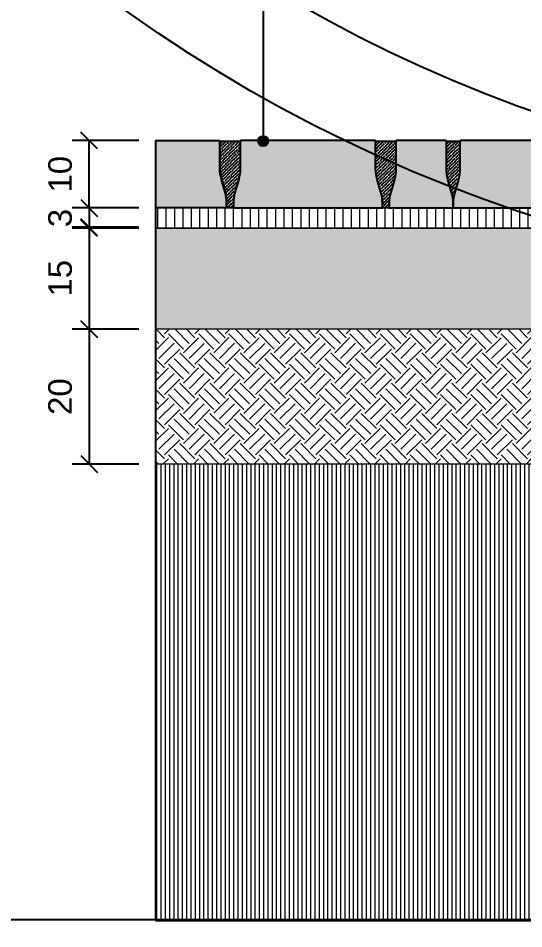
# Model space of a CAD drawing. Header units: metres. Extents: x -325 to 301, y -147 to 149.
# Drawn here: x 93.09 to 93.84, y 23.443 to 24.794 of the extents above; entities that cross this region are included whole.
import ezdxf

# ---------------------------------------------------------------- set-up
doc = ezdxf.new("R2010")
doc.units = ezdxf.units.M
doc.layers.get('Defpoints').update_dxf_attribs({"lineweight": 13})
for name, color, linetype, plot in [('-aux', 50, 'Continuous', False), ('-AUX-QAD', 5, 'Continuous', False), ('02-L-AUX', 2, 'Continuous', False)]:
    doc.layers.add(name, color=color, linetype=linetype, plot=plot)
doc.layers.add('0-TX-1_25', color=7, linetype='Continuous', true_color=0x3f4f7f)
doc.layers.add('EIT_3 TR sorra', color=7, linetype='Continuous', true_color=0xd8ceb0)
for name, color, linetype, lineweight, true_color in [('03-TR-Paviment_05_Open Joint Precast Pavements', 7, 'Continuous', 5, 0xb3b3b3), ('3-TR sorra granitica', 7, 'Continuous', 0, 0xf2dac9), ('3-TR tot_u', 7, 'Continuous', 5, 0x787878)]:
    doc.layers.add(name, color=color, linetype=linetype, lineweight=lineweight, true_color=true_color)
for name, color, linetype, lineweight in [('1-CM', 7, 'Continuous', 0), ('3-TR Seleccionat', 44, 'Continuous', 0), ('3-TR Tot-u', 37, 'Continuous', 0)]:
    doc.layers.add(name, color=color, linetype=linetype, lineweight=lineweight)
doc.layers.add('1-L- kodolé', color=7, linetype='Continuous')
doc.layers.add('1-SECCIÓ', color=1, linetype='Continuous')
doc.styles.get("Standard").update_dxf_attribs({"font": 'arial.ttf'})
doc.dimstyles.new('ISO-25', dxfattribs={"dimtxt": 0.1, "dimasz": 0.1, "dimexe": 0.1, "dimexo": 0.1, "dimgap": 0.1, "dimtad": 1, "dimdec": 0, "dimlfac": 100, "dimzin": 9, "dimtxsty": 'Standard', "dimblk": 'OBLIQUE', "dimcen": 0.1, "dimadec": 0, "dimazin": 0, "dimtfac": 1, "dimtdec": 0, "dimtmove": 0, "dimatfit": 3, "dimldrblk": 'OBLIQUE', "dimfxl": 1, "dimarcsym": 0})
pattern_1 = [(44.43254572231508, (69.55705698087277, -45.70450906941748), (0.001875725221223454, 0.006618718369032534), [0.008532812500000079, -0.001706562500000016, 0, -0.001706562500000016])]

# ---------------------------------------------------------------- blocks, each defined once
blk = doc.blocks.new('POINT')
at = {"layer": '0-TX-1_25'}
h = blk.add_hatch(dxfattribs=at)
h.set_pattern_fill('ANGLE', color=256)
h.set_pattern_definition([(0, (-83.74681484067048, -12.72584030761209), (0, 6.985), [5.08, -1.905]), (90, (-83.74681484067048, -12.72584030761209), (-6.985, 4.277078946022131e-16), [5.08, -1.905])])
edge = h.paths.add_edge_path()
edge.add_arc((0, 0), 0.0075, 0, 360)
h = blk.add_hatch(color=256, dxfattribs=at)
h.dxf.hatch_style = 1
edge = h.paths.add_edge_path()
edge.add_arc((0, 0), 0.0075, 0, 360)
blk.add_circle((0, 0), 0.0075, dxfattribs=at)
blk = doc.blocks.new('_Oblique')
at = {"color": 0, "lineweight": -2}
blk.add_line((-0.499999999995058, -0.4999999998130015), (0.500000000028669, 0.500000000163238), dxfattribs=at)
blk = doc.blocks.new('*D1754')
at = {"layer": '0-TX-1_25', "color": 0, "lineweight": -2, "transparency": 16777216}
for p, q in [((93.26863174276613, 24.61234777091554), (93.16981494105505, 24.61234777091554)), ((93.19481494105506, 24.51234777091554), (93.19481494105506, 24.61234777091554)), ((93.26863174276613, 24.51234777091554), (93.16981494105505, 24.51234777091554))]:
    blk.add_line(p, q, dxfattribs=at)
at = {"layer": 'Defpoints', "color": 0, "transparency": 16777216}
for p in [(93.19481494105506, 24.61234777091554), (93.29363174276614, 24.61234777091554), (93.29363174276614, 24.51234777091554)]:
    blk.add_point(p, dxfattribs=at)
at = {"layer": '0-TX-1_25', "color": 0, "lineweight": -2, "transparency": 16777216, "xscale": 0.025, "yscale": 0.025, "zscale": 0.025}
for p, rotation in [((93.19481494105506, 24.61234777091554), 90), ((93.19481494105506, 24.51234777091554), 270)]:
    blk.add_blockref('_Oblique', p, dxfattribs=dict(at, rotation=rotation))
at = {"layer": '0-TX-1_25', "color": 0, "transparency": 16777216, "insert": (93.15194488648478, 24.5623477709155), "char_height": 0.035, "attachment_point": 5, "rotation": 90}
blk.add_mtext('10', dxfattribs=at)
blk = doc.blocks.new('*D1755')
at = {"layer": '0-TX-1_25', "color": 0, "lineweight": -2, "transparency": 16777216}
for p, q in [((93.19481494105459, 24.51234777091554), (93.19481494105459, 24.53734777091553)), ((93.26863174334824, 24.51234777091554), (93.16981494105458, 24.51234777091554)), ((93.19481494105459, 24.51234777091554), (93.19481494105459, 24.48234777091553)), ((93.26863174276613, 24.48234777091553), (93.16981494105458, 24.48234777091553)), ((93.19481494105459, 24.48234777091553), (93.19481494105459, 24.45734777091554))]:
    blk.add_line(p, q, dxfattribs=at)
at = {"layer": 'Defpoints', "color": 0, "transparency": 16777216}
for p in [(93.29363174334824, 24.51234777091554), (93.19481494105459, 24.48234777091553), (93.29363174276614, 24.48234777091553)]:
    blk.add_point(p, dxfattribs=at)
at = {"layer": '0-TX-1_25', "color": 0, "lineweight": -2, "transparency": 16777216, "xscale": 0.025, "yscale": 0.025, "zscale": 0.025}
for p, rotation in [((93.19481494105459, 24.51234777091554), 270), ((93.19481494105459, 24.48234777091553), 90)]:
    blk.add_blockref('_Oblique', p, dxfattribs=dict(at, rotation=rotation))
at = {"layer": '0-TX-1_25', "color": 0, "transparency": 16777216, "insert": (93.15193294924012, 24.4973477709155), "char_height": 0.035, "attachment_point": 5, "rotation": 90}
blk.add_mtext('3', dxfattribs=at)
blk = doc.blocks.new('*D1756')
at = {"layer": '0-TX-1_25', "color": 0, "lineweight": -2, "transparency": 16777216}
for p, q in [((93.26794855233068, 24.4836380227394), (93.16981494105514, 24.4836380227394)), ((93.19481494105514, 24.4836380227394), (93.19481494105514, 24.33234777091554)), ((93.26863174276613, 24.33234777091554), (93.16981494105514, 24.33234777091554))]:
    blk.add_line(p, q, dxfattribs=at)
at = {"layer": 'Defpoints', "color": 0, "transparency": 16777216}
for p in [(93.29294855233069, 24.4836380227394), (93.19481494105514, 24.33234777091554), (93.29363174276614, 24.33234777091554)]:
    blk.add_point(p, dxfattribs=at)
at = {"layer": '0-TX-1_25', "color": 0, "lineweight": -2, "transparency": 16777216, "xscale": 0.025, "yscale": 0.025, "zscale": 0.025}
for p, rotation in [((93.19481494105514, 24.4836380227394), 90), ((93.19481494105514, 24.33234777091554), 270)]:
    blk.add_blockref('_Oblique', p, dxfattribs=dict(at, rotation=rotation))
at = {"layer": '0-TX-1_25', "color": 0, "transparency": 16777216, "insert": (93.15194488648487, 24.40799289682743), "char_height": 0.035, "attachment_point": 5, "rotation": 90}
blk.add_mtext('15', dxfattribs=at)
blk = doc.blocks.new('*D1757')
at = {"layer": '0-TX-1_25', "color": 0, "lineweight": -2, "transparency": 16777216}
for p, q in [((93.26863174276613, 24.33234777091554), (93.16981494105514, 24.33234777091554)), ((93.19481494105514, 24.33234777091554), (93.19481494105514, 24.13234777091553)), ((93.26863174276613, 24.13234777091553), (93.16981494105514, 24.13234777091553))]:
    blk.add_line(p, q, dxfattribs=at)
at = {"layer": 'Defpoints', "color": 0, "transparency": 16777216}
for p in [(93.29363174276614, 24.33234777091554), (93.19481494105514, 24.13234777091553), (93.29363174276614, 24.13234777091553)]:
    blk.add_point(p, dxfattribs=at)
at = {"layer": '0-TX-1_25', "color": 0, "lineweight": -2, "transparency": 16777216, "xscale": 0.025, "yscale": 0.025, "zscale": 0.025}
for p, rotation in [((93.19481494105514, 24.33234777091554), 90), ((93.19481494105514, 24.13234777091553), 270)]:
    blk.add_blockref('_Oblique', p, dxfattribs=dict(at, rotation=rotation))
at = {"layer": '0-TX-1_25', "color": 0, "transparency": 16777216, "insert": (93.15194488648487, 24.2323477709155), "char_height": 0.035, "attachment_point": 5, "rotation": 90}
blk.add_mtext('20', dxfattribs=at)
blk = doc.blocks.new('*D3027')
at = {"layer": '0-TX-1_25', "color": 0, "lineweight": -2, "transparency": 16777216}
blk.add_arc((91.8507638093174, 23.45533071585764), 3.478415948558386, 0, 16.31385242626052, dxfattribs=at)
at = {"layer": 'Defpoints', "color": 0, "transparency": 16777216}
for p in [(95.54323851334945, 24.53605501947678), (94.5089050239612, 24.2333232664851), (95.31352484085464, 23.78497226307593), (93.29363174276611, 23.45533071585764), (96.2936317427661, 23.45533071585765)]:
    blk.add_point(p, dxfattribs=at)
at = {"layer": '0-TX-1_25', "color": 0, "lineweight": -2, "transparency": 16777216, "xscale": 0.025, "yscale": 0.025, "zscale": 0.025}
for p, rotation in [((95.18912971228305, 24.43241341916466), 106.3138524262605), ((95.32917975787579, 23.45533071585764), 270)]:
    blk.add_blockref('_Oblique', p, dxfattribs=dict(at, rotation=rotation))
at = {"layer": '0-TX-1_25', "color": 0, "transparency": 16777216, "insert": (95.33642558414664, 23.9549476764624), "char_height": 0.035, "attachment_point": 5, "rotation": 278.1569262131303}
blk.add_mtext('16°', dxfattribs=at)

msp = doc.modelspace()

# ---------------------------------------------------------------- hatches: boundary and pattern name
at = {"layer": '03-TR-Paviment_05_Open Joint Precast Pavements'}
h = msp.add_hatch(color=256, dxfattribs=at)
h.dxf.hatch_style = 1
h.paths.add_polyline_path([(93.38897793431488, 24.57038192270805), (93.38897793431488, 24.61150719929968), (93.3881807282446, 24.61150719464306), (93.29363173304, 24.61235127231322), (93.29363173388062, 24.51235127189003), (93.39901337510628, 24.51235127222274), (93.39901337557194, 24.52054704467395, 0.06992251379662442), (93.39713799061346, 24.53389193584924), (93.39119134840134, 24.55463168543696, -0.06992248557491902)])
h = msp.add_hatch(color=256, dxfattribs=at)
h.dxf.hatch_style = 1
edge = h.paths.add_edge_path()
edge.add_line((93.63032099342627, 24.51235127455105), (93.63032099435759, 24.52054705337171))
edge.add_arc((93.58190343628577, 24.5205470532996), 0.04841755807181869, 8.533197749316743e-08, 15.99901921172198)
edge.add_line((93.62844560871554, 24.53389194427539), (93.62249896832463, 24.55463167937954))
edge.add_arc((93.67743014671154, 24.57038192445679), 0.05714459361101382, 180.0000008195816, 195.9990199458645, ccw=False)
edge.add_line((93.62028555310053, 24.57038192363937), (93.62028555310053, 24.61150719790269))
edge.add_line((93.62028555310053, 24.61150719790269), (93.61948834796158, 24.61150719790269))
edge.add_line((93.61948834796158, 24.61150719790269), (93.61948834796158, 24.61235127371286))
edge.add_line((93.61948834796158, 24.61235127371286), (93.41991689865199, 24.61235127464418))
edge.add_line((93.41991689865199, 24.61235127464418), (93.41991689865199, 24.61150719743703))
edge.add_line((93.41991689865199, 24.61150719743703), (93.41911969304738, 24.61150720116232))
edge.add_line((93.41911969304738, 24.61150720116232), (93.41911969351304, 24.57038192457069))
edge.add_arc((93.36197510225729, 24.5703819206506), 0.05714459125574946, -15.999015195820505, 3.930460479750764e-06, ccw=False)
edge.add_line((93.41690627968592, 24.55463168077652), (93.41095963976068, 24.53389194148142))
edge.add_arc((93.45750180722011, 24.52054705120413), 0.04841755310148652, 164.0009799617068, 179.9999990880951)
edge.add_line((93.40908425411862, 24.52054705197473), (93.40908425411862, 24.51235127361972))
edge.add_line((93.40908425411862, 24.51235127361972), (93.63032099342627, 24.51235127455105))
h = msp.add_hatch(color=256, dxfattribs=at)
h.dxf.hatch_style = 1
edge = h.paths.add_edge_path()
edge.add_line((93.73528407857475, 24.51235127548237), (93.73528407997173, 24.52054705383737))
edge.add_arc((93.68686651669674, 24.52054705280698), 0.04841756327499525, 1.219338626628907e-06, 15.99902034572571)
edge.add_line((93.73340869386402, 24.53389194613804), (93.72746205300746, 24.55463168124218))
edge.add_arc((93.78239322523291, 24.57038192207455), 0.0571445865182339, 179.9999984310422, 195.9990175573257, ccw=False)
edge.add_line((93.72524863871467, 24.57038192363937), (93.72524863824901, 24.61150719790269))
edge.add_line((93.72524863824901, 24.61150719790269), (93.72445143311006, 24.61150719883402))
edge.add_line((93.72445143311006, 24.61150719883402), (93.72445143404138, 24.61235127464418))
edge.add_line((93.72445143404138, 24.61235127464418), (93.6511536391331, 24.61235127510984))
edge.add_line((93.6511536391331, 24.61235127510984), (93.6511536391331, 24.61150719697137))
edge.add_line((93.6511536391331, 24.61150719697137), (93.65035643306283, 24.61150720162798))
edge.add_line((93.65035643306283, 24.61150720162798), (93.65035643399415, 24.57038192410503))
edge.add_arc((93.59321184581913, 24.57038192230738), 0.0571445881750208, -15.999017323877013, 1.802404426598514e-06, ccw=False)
edge.add_line((93.64814301970137, 24.55463168124218), (93.64219637977612, 24.53389194194709))
edge.add_arc((93.68873854557877, 24.52054705190262), 0.04841755144470012, 164.00097968618, 179.9999988125707)
edge.add_line((93.64032099413407, 24.52054705290605), (93.6403209950654, 24.51235127455105))
edge.add_line((93.6403209950654, 24.51235127455105), (93.73528407857475, 24.51235127548237))
h = msp.add_hatch(color=256, dxfattribs=at)
h.dxf.hatch_style = 1
edge = h.paths.add_edge_path()
edge.add_line((93.90277524077055, 24.51235127501671), (93.90277524030489, 24.52054705383737))
edge.add_arc((93.85435768104195, 24.52054705731165), 0.04841755926294423, 359.9999958886527, 375.9990150150401)
edge.add_line((93.90089985559416, 24.53389194520672), (93.89495321520326, 24.55463168031086))
edge.add_arc((93.94988439216623, 24.5703819234985), 0.05714459172141026, 179.9999993918654, 195.9990185181464, ccw=False)
edge.add_line((93.89273980044482, 24.57038192410503), (93.89273979997915, 24.61150719836835))
edge.add_line((93.89273979997915, 24.61150719836835), (93.8919425948402, 24.61150719883402))
edge.add_line((93.8919425948402, 24.61150719883402), (93.8919425948402, 24.61235127464418))
edge.add_line((93.8919425948402, 24.61235127464418), (93.74611672357378, 24.61235127604116))
edge.add_line((93.74611672357378, 24.61235127604116), (93.7461167245051, 24.61150719743703))
edge.add_line((93.7461167245051, 24.61150719743703), (93.74531951890049, 24.61150720209364))
edge.add_line((93.74531951890049, 24.61150720209364), (93.74531951936615, 24.57038192457069))
edge.add_arc((93.68817493072547, 24.5703819260866), 0.05714458864068208, 344.000979353797, 359.9999984800783, ccw=False)
edge.add_line((93.74310610414204, 24.55463168170784), (93.73715946468246, 24.53389194194709))
edge.add_arc((93.7837016321419, 24.52054705166979), 0.04841755310148652, 164.0009799617068, 179.9999990880951)
edge.add_line((93.73528407904041, 24.52054705244039), (93.73528407857475, 24.51235127548237))
edge.add_line((93.73528407857475, 24.51235127548237), (93.90277524077055, 24.51235127501671))
at = {"layer": '3-TR Seleccionat'}
h = msp.add_hatch(dxfattribs=at)
h.set_pattern_fill('ANSI31', color=256, scale=0.002, angle=225, style=0)
h.set_pattern_definition([(270, (91.28256431251748, 23.61206081765321), (0.00635, -1.734723475976807e-18), [])])
h.paths.add_polyline_path([(95.62890502396121, 24.53605501947678), (95.54323851334945, 24.53605501947678), (94.50890502396119, 24.2333232664851), (94.5089050239612, 23.53234777091553), (94.00126838336365, 23.53234777091553), (94.00890502396119, 24.13234777091552), (93.29363173707499, 24.13234777091552), (93.29363174276611, 23.4566912249669), (96.29363174276611, 23.4566912249669), (96.29363174276611, 24.64234777091552), (96.1289050239612, 24.64234777091552), (96.12890502396121, 23.99234777091553), (95.6289050239612, 23.99234777091553)])
at = {"layer": '3-TR sorra granitica'}
h = msp.add_hatch(dxfattribs=at)
h.set_pattern_fill('LINE', color=256, scale=0.09999999999999998, angle=54.36802460532453, style=0)
h.set_pattern_definition([(90.01449684407218, (118.4067752534792, 232.6731826708915), (-0.0124999995998879, -3.162720719002675e-06), [])])
h.paths.add_polyline_path([(94.30919376033442, 24.51117642757186), (94.30861628758795, 24.48194598371311), (94.30891510465264, 24.48194681740458), (94.30889494326973, 24.51117633308057)], flags=16)
h.paths.add_polyline_path([(93.29363174276611, 24.51122844295714), (93.29363174276612, 24.4814278234885), (94.22338719902318, 24.48111497383609), (94.30789998682698, 24.48111497383609), (94.3099100610954, 24.51117644869113)])
at = {"layer": '3-TR Tot-u'}
h = msp.add_hatch(dxfattribs=at)
h.set_pattern_fill('EARTH', color=256, scale=0.005, angle=-80.8247561036608, style=0)
h.set_pattern_definition([(44.99999999520011, (-269438.4837914276, 738587.2601451336), (3.761560507520301e-12, 0.04490128060534576), [0.03175, -0.03175]), (44.99999999520011, (-269438.4922104178, 738587.2685641237), (3.761560507520301e-12, 0.04490128060534576), [0.03175, -0.03175]), (44.99999999520011, (-269438.5006294079, 738587.2769831137), (3.761560507520301e-12, 0.04490128060534576), [0.03175, -0.03175]), (134.9999999952001, (-269438.5006294079, 738587.2825957739), (-0.04490128060534576, 3.761560507520301e-12), [0.03175, -0.03175]), (134.9999999952001, (-269438.4922104178, 738587.291014764), (-0.04490128060534576, 3.761560507520301e-12), [0.03175, -0.03175]), (134.9999999952001, (-269438.4837914276, 738587.2994337541), (-0.04490128060534576, 3.761560507520301e-12), [0.03175, -0.03175])])
h.paths.add_polyline_path([(93.29363174276611, 24.33234777091552), (93.29363174276611, 24.13234777091552), (94.00890502396119, 24.13234777091552), (94.00890502396119, 24.33234777091552)])
at = {"layer": '3-TR tot_u'}
h = msp.add_hatch(dxfattribs=at)
h.set_pattern_fill('AR-CONC', color=256, scale=0.0002, angle=90.26641431039367)
h.set_pattern_definition([(140.2664143103937, (67.93359981708053, -44.00107277118232), (0.003018358551071247, 0.03645136258436954), [0.00381, -0.04191]), (85.26641431039367, (67.93359981708053, -44.00107277118232), (-0.03817818106754276, -0.007226282933233686), [0.003048, -0.033528116834]), (190.7178590103937, (67.93385134627948, -43.99803516738683), (-0.03515982095845395, 0.02922507956224307), [0.00323800176, -0.03561804892000001]), (136.4506143103937, (67.92343992691352, -44.0011200130501), (0.00815628255818146, 0.05425431968784703), [0.005715, -0.062865]), (186.9019719203937, (67.92411961167988, -43.99659882378302), (-0.04970546584793135, 0.04725021761608914), [0.004857004628, -0.053427121632]), (81.45056548039366, (67.92343992691352, -44.0011200130501), (-0.04970546584550613, 0.04725021761879526), [0.004571993414, -0.050291946384]), (111.2664143103937, (67.92595627852138, -43.99602825749965), (0.02031182351307306, 0.03041765279537408), [0.00381, -0.04191]), (56.2664143103937, (67.92595627852138, -43.99602825749965), (-0.03689466829018208, 0.01218898497184377), [0.003048, -0.033528]), (161.7178593103937, (67.92764893049102, -43.99349345310114), (-0.01658284496692729, 0.04260663769872181), [0.003238001759999995, -0.03561798751999991]), (127.7664143103937, (67.93359981708053, -44.00107277118232), (-0.01691369723239765, 0.0005390813352213942), [0, -0.0331216, 0, -0.034036, 0, -0.033655]), (97.76641431039367, (67.93359981708053, -44.00107277118232), (-0.02009803784807661, 0.01327062430379522), [0, -0.0194056, 0, -0.0323596, 0, -0.012827]), (57.76641431039366, (67.9336524917631, -44.01240104871854), (0.001019642850235293, 0.02712315336894964), [0, -0.0127, 0, -0.039624, 0, -0.052578]), (47.76641431039366, (67.93367611269699, -44.01748099380207), (-0.005222997154178432, 0.02960187044262312), [0, -0.01651, 0, -0.0263144, 0, -0.037338])])
h.paths.add_polyline_path([(93.29363174276611, 24.48234777091552), (93.29363174276611, 24.33234777091552), (94.30890502396119, 24.33234777091552), (94.30890502396119, 24.48234777091552)])
at = {"layer": 'EIT_3 TR sorra'}
h = msp.add_hatch(dxfattribs=at)
h.set_pattern_fill('ANSI36', color=256, scale=0.00107500000000001, angle=-0.5674542776849184, style=0, double=1)
h.set_pattern_definition(pattern_1)
edge = h.paths.add_edge_path()
edge.add_line((93.40901337534842, 24.51234778302272), (93.39901337650326, 24.51234778348838))
edge.add_line((93.39901337650326, 24.51234778348838), (93.3990133760376, 24.52054356137772))
edge.add_arc((93.35059582293529, 24.520543560607), 0.04841755310231122, 9.120436731256734e-07, 15.99902003815773)
edge.add_line((93.39713799039555, 24.53388845088442), (93.39119135047031, 24.55462819064517))
edge.add_arc((93.44612252292882, 24.5703784298208), 0.05714458628563054, 179.9999967699111, 195.9990158961306, ccw=False)
edge.add_line((93.38897793664319, 24.57037843304236), (93.38897793617751, 24.61150719976534))
edge.add_line((93.38897793617751, 24.61150719976534), (93.41904881427716, 24.61150719883402))
edge.add_line((93.41904881427716, 24.61150719883402), (93.41904881427718, 24.5703784325767))
edge.add_arc((93.36190422397982, 24.57037843385977), 0.05714459029735509, 344.00097958722813, 359.99999871353924, ccw=False)
edge.add_line((93.41683539905307, 24.55462818924819), (93.41088876005915, 24.53388845041875))
edge.add_arc((93.45743092397272, 24.52054355895026), 0.04841755002128424, 164.0009774501644, 179.9999965763781)
edge.add_line((93.40901337395144, 24.52054356184338), (93.40901337534842, 24.51234778302272))
edge.add_line((93.40901337534842, 24.51234778302272), (93.39901337650326, 24.51234778348838))
h = msp.add_hatch(dxfattribs=at)
h.set_pattern_fill('ANSI36', color=256, scale=0.00107500000000001, angle=-0.5674542776849184, style=0, double=1)
h.set_pattern_definition(pattern_1)
edge = h.paths.add_edge_path()
edge.add_line((93.64032099413407, 24.51234777650346), (93.63032099622023, 24.51234777650346))
edge.add_line((93.63032099622023, 24.51234777650346), (93.63032099482325, 24.52054355485846))
edge.add_arc((93.58190344052981, 24.52054355763413), 0.04841755429343672, 359.9999967153639, 375.9990158414754)
edge.add_line((93.62844561011252, 24.53388844483082), (93.62249897018728, 24.55462818412591))
edge.add_arc((93.67743014241296, 24.57037842495832), 0.05714458651846128, 179.9999984310743, 195.9990175572937, ccw=False)
edge.add_line((93.6202855558945, 24.5703784265231), (93.6202855558945, 24.61150719836835))
edge.add_line((93.6202855558945, 24.61150719836835), (93.65035643492547, 24.61150719743703))
edge.add_line((93.65035643492547, 24.61150719743703), (93.65035643352849, 24.57037842605744))
edge.add_arc((93.59321184204, 24.57037842379412), 0.05714459148848055, -15.999016856997173, 2.2693118921779387e-06, ccw=False)
edge.add_line((93.6481430192357, 24.55462818226327), (93.64219637977612, 24.53388844436516))
edge.add_arc((93.68873854060897, 24.52054355501911), 0.04841754647489423, 164.0009788596951, 179.9999979859092)
edge.add_line((93.64032099413407, 24.5205435567211), (93.64032099413407, 24.51234777650346))
edge.add_line((93.64032099413407, 24.51234777650346), (93.63032099622023, 24.51234777650346))
h = msp.add_hatch(dxfattribs=at)
h.set_pattern_fill('ANSI36', color=256, scale=0.00107500000000001, angle=-0.5674542776849184, style=0, double=1)
h.set_pattern_definition(pattern_1)
edge = h.paths.add_edge_path()
edge.add_line((93.73528408183438, 24.51234777743478), (93.73528407997173, 24.52054355578978))
edge.add_arc((93.68686652355586, 24.52054355548472), 0.04841755641587042, 3.609950155208126e-07, 15.99901948710868)
edge.add_line((93.73340869432968, 24.5338884462278), (93.72746205533576, 24.55462818505724))
edge.add_arc((93.78239322968389, 24.57037842280891), 0.05714458770958727, 179.999994875305, 195.9990140015222, ccw=False)
edge.add_line((93.7252486419743, 24.57037842792009), (93.72524864197429, 24.61150719836835))
edge.add_line((93.72524864197429, 24.61150719836835), (93.74531952029746, 24.61150719743703))
edge.add_line((93.74531952029746, 24.61150719743703), (93.74531951936615, 24.5703784265231))
edge.add_arc((93.68817493072557, 24.570378428039), 0.0571445886405826, 344.0009793537832, 359.9999984800926, ccw=False)
edge.add_line((93.74310610414204, 24.55462818366025), (93.73715946514812, 24.5338884462278))
edge.add_arc((93.78370162882887, 24.52054355310253), 0.04841755025411518, 164.0009754895845, 179.9999946157981)
edge.add_line((93.73528407857475, 24.52054355765243), (93.7352840804374, 24.5123477760378))

# ---------------------------------------------------------------- linework, layer by layer
at = {"layer": '-aux'}
for points in [[(93.40901337534842, 24.51234778302272), (93.39901337650326, 24.51234778348838), (93.3990133760376, 24.52054356137772, 0.06992251114754273), (93.39713799039555, 24.53388845088442), (93.39119135047031, 24.55462819064517, -0.06992251114800961), (93.38897793664319, 24.57037843304236), (93.38897793617751, 24.61150719976534), (93.41904881427716, 24.61150719883402), (93.41904881427718, 24.5703784325767, -0.0699225111484148), (93.41683539905307, 24.55462818924819), (93.41088876005915, 24.53388845041875, 0.06992251114798485), (93.40901337395144, 24.52054356184338), (93.40901337534842, 24.51234778302272), (93.39901337650326, 24.51234778348838)], [(93.64032099413407, 24.51234777650346), (93.63032099622023, 24.51234777650346), (93.63032099482325, 24.52054355485846, 0.06992251114754273), (93.62844561011252, 24.53388844483082), (93.62249897018728, 24.55462818412591, -0.06992251114800961), (93.6202855558945, 24.5703784265231), (93.6202855558945, 24.61150719836835), (93.65035643492547, 24.61150719743703), (93.65035643352849, 24.57037842605744, -0.0699225111484148), (93.6481430192357, 24.55462818226327), (93.64219637977612, 24.53388844436516, 0.06992251114798485), (93.64032099413407, 24.5205435567211), (93.64032099413407, 24.51234777650346), (93.63032099622023, 24.51234777650346)], [(93.7352840804374, 24.5123477760378), (93.73528408183438, 24.51234777743478), (93.73528407997173, 24.52054355578978, 0.06992251114754273), (93.73340869432968, 24.5338884462278), (93.72746205533576, 24.55462818505724, -0.06992251114800961), (93.7252486419743, 24.57037842792009), (93.72524864197429, 24.61150719836835), (93.74531952029746, 24.61150719743703), (93.74531951936615, 24.5703784265231, -0.0699225111484148), (93.74310610414204, 24.55462818366025), (93.73715946514812, 24.5338884462278, 0.06992251114798485), (93.73528407857475, 24.52054355765243), (93.7352840804374, 24.5123477760378), (93.73528408183438, 24.51234777743478)]]:
    msp.add_lwpolyline(points, format="xyb", dxfattribs=at)
msp.add_lwpolyline([(12.23447743480324, 23.4566912249669), (142.2344774348032, 23.4566912249669)], dxfattribs=at)
at = {"layer": '-AUX-QAD'}
for radius in [2.229249045453979, 2.08212919357743]:
    msp.add_circle((94.54372597869666, 26.62014662455285), radius, dxfattribs=at)
at = {"layer": '0-TX-1_25'}
msp.add_lwpolyline([(93.45324556272625, 25.25344336929995), (93.45324554884341, 24.61150719951118)], dxfattribs=at)
at = {"layer": '02-L-AUX'}
msp.add_lwpolyline([(93.29363174276611, 23.45533071585765), (96.29363174276611, 23.45533071585765)], dxfattribs=at)
at = {"layer": '1-CM'}
for points in [[(94.30890502396119, 24.48234777091552), (93.29363174276611, 24.48234777091552)], [(93.29363174276611, 24.48234777091552), (94.30890502396119, 24.48234777091552)], [(94.30890502396119, 24.33234777091552), (93.29363174276611, 24.33234777091552)], [(94.00890502396119, 24.13234777091552), (93.29363174276611, 24.13234777091552)]]:
    msp.add_lwpolyline(points, dxfattribs=at)
at = {"layer": '1-L- kodolé'}
msp.add_lwpolyline([(93.29363173304, 24.61235127231322), (93.38818072964159, 24.61235127371286), (93.3881807282446, 24.61150719464306), (93.38897793431488, 24.61150719929968), (93.38897793431488, 24.57038192270805, 0.0699225111482901), (93.39119135000465, 24.5546316798452), (93.39713798899857, 24.53389194148142, -0.06992251114875708), (93.39901337557194, 24.5205470510434), (93.39901337510628, 24.51235127222274), (93.29363173452033, 24.51235127189003)], format="xyb", dxfattribs=at)
for points in [[(93.63032099342627, 24.51235127455105), (93.63032099435759, 24.52054705337171, 0.06992251114875708), (93.62844560871554, 24.53389194427539), (93.62249896832463, 24.55463167937954, -0.0699225111482901), (93.62028555310053, 24.57038192363937), (93.62028555310053, 24.61150719790269), (93.61948834796158, 24.61150719790269), (93.61948834796158, 24.61235127371286), (93.41991689865199, 24.61235127464418), (93.41991689865199, 24.61150719743703), (93.41911969304738, 24.61150720116232), (93.41911969351304, 24.57038192457069, -0.0699225111482901), (93.41690627968592, 24.55463168077652), (93.41095963976068, 24.53389194148142, 0.06992251114875708), (93.40908425411862, 24.52054705197473), (93.40908425411862, 24.51235127361972)], [(93.73528407857475, 24.51235127548237), (93.73528407997173, 24.52054705383737, 0.06992251114875708), (93.73340869386402, 24.53389194613804), (93.72746205300746, 24.55463168124218, -0.0699225111482901), (93.72524863871467, 24.57038192363937), (93.72524863824901, 24.61150719790269), (93.72445143311006, 24.61150719883402), (93.72445143404138, 24.61235127464418), (93.6511536391331, 24.61235127510984), (93.6511536391331, 24.61150719697137), (93.65035643306283, 24.61150720162798), (93.65035643399415, 24.57038192410503, -0.0699225111482901), (93.64814301970137, 24.55463168124218), (93.64219637977612, 24.53389194194709, 0.06992251114875708), (93.64032099413407, 24.52054705290605), (93.6403209950654, 24.51235127455105)], [(93.90277524077055, 24.51235127501671), (93.90277524030489, 24.52054705383737, 0.06992251114875708), (93.90089985559416, 24.53389194520672), (93.89495321520326, 24.55463168031086, -0.0699225111482901), (93.89273980044482, 24.57038192410503), (93.89273979997915, 24.61150719836835), (93.8919425948402, 24.61150719883402), (93.8919425948402, 24.61235127464418), (93.74611672357378, 24.61235127604116), (93.7461167245051, 24.61150719743703), (93.74531951890049, 24.61150720209364), (93.74531951936615, 24.57038192457069, -0.0699225111482901), (93.74310610414204, 24.55463168170784), (93.73715946468246, 24.53389194194709, 0.06992251114875708), (93.73528407904041, 24.52054705244039), (93.73528407857475, 24.51235127548237)]]:
    msp.add_lwpolyline(points, format="xyb", close=True, dxfattribs=at)
at = {"layer": '1-SECCIÓ'}
msp.add_line((93.29363173304, 24.61235127231322), (93.29363174276611, 23.45533071585765), dxfattribs=at)

# ---------------------------------------------------------------- block references
at = {"layer": '0-TX-1_25'}
msp.add_blockref('POINT', (93.45324554884341, 24.61150719951118), dxfattribs=at)

# ---------------------------------------------------------------- dimensions: what is measured, and where the dimension line sits
for base, p1, p2, picture, middle in [((93.19481494105506, 24.61234777091554), (93.29363174276611, 24.51234777091552), (93.29363174276611, 24.61234777091552), '*D1754', (93.15194488648478, 24.5623477709155)), ((93.19481494105514, 24.33234777091554), (93.29294855233066, 24.48363802273939), (93.29363174276611, 24.33234777091552), '*D1756', (93.15194488648487, 24.40799289682743)), ((93.19481494105514, 24.13234777091553), (93.29363174276611, 24.33234777091552), (93.29363174276611, 24.13234777091552), '*D1757', (93.15194488648487, 24.2323477709155))]:
    dim = msp.add_linear_dim(base=base, p1=p1, p2=p2, angle=90, dimstyle='ISO-25', override={"dimtxt": 0.035, "dimasz": 0.025, "dimexe": 0.025, "dimexo": 0.025, "dimgap": 0.025, "dimblk1": 'Oblique', "dimblk2": 'Oblique', "dimsah": 1, "dimfxl": 0.1, "dimfxlon": 1, "dimarcsym": 1}, dxfattribs=at)
    dim.commit()
    dim.dimension.update_dxf_attribs({"geometry": picture, "text_midpoint": middle})
dim = msp.add_linear_dim(base=(93.19481494105459, 24.48234777091553), p1=(93.29363174334821, 24.51234777091552), p2=(93.29363174276611, 24.48234777091552), angle=90, dimstyle='ISO-25', override={"dimtxt": 0.035, "dimasz": 0.025, "dimexe": 0.025, "dimexo": 0.025, "dimgap": 0.025, "dimblk1": 'Oblique', "dimblk2": 'Oblique', "dimsah": 1, "dimfxl": 0.1, "dimfxlon": 1, "dimarcsym": 1}, dxfattribs=at)
dim.commit()
dim.dimension.update_dxf_attribs({"geometry": '*D1755', "text_midpoint": (93.19481494105457, 24.4973477709155), "dimtype": 160})
dim = msp.add_angular_dim_2l(base=(95.31352484085464, 23.78497226307593), line1=((93.29363174276611, 23.45533071585765), (96.29363174276611, 23.45533071585765)), line2=((94.50890502396119, 24.2333232664851), (95.54323851334944, 24.53605501947678)), dimstyle='ISO-25', override={"dimtxt": 0.035, "dimasz": 0.025, "dimexe": 0.025, "dimexo": 0.025, "dimgap": 0.025, "dimblk1": 'Oblique', "dimblk2": 'Oblique', "dimsah": 1, "dimfxl": 0.1, "dimfxlon": 1, "dimarcsym": 1}, dxfattribs=at)
dim.commit()
dim.dimension.update_dxf_attribs({"geometry": '*D3027', "text_midpoint": (95.33642558414664, 23.9549476764624)})

doc.saveas('drawing.dxf')
